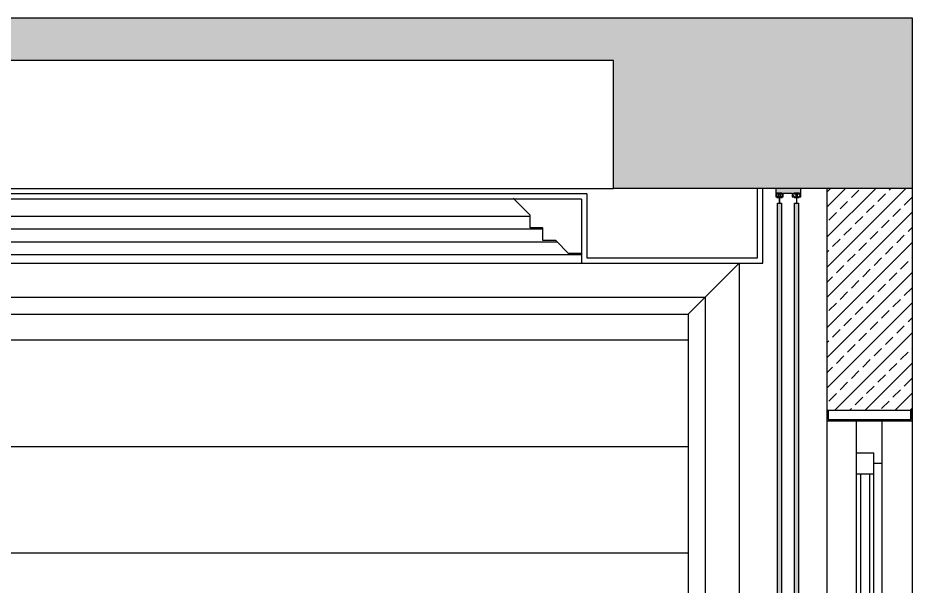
# Model space of a CAD drawing. Header units: millimetres. Extents: x -3207095 to 15275363, y 3702017 to 4798027.
# Drawn here: x 701879 to 702440, y 4471189 to 4471545 of the extents above; entities that cross this region are included whole.
import ezdxf

# ---------------------------------------------------------------- set-up
doc = ezdxf.new("R2010")
doc.units = ezdxf.units.MM
doc.linetypes.add('DUZ', pattern=[500, 500])
doc.layers.get('0').update_dxf_attribs({"color": 1, "linetype": 'DUZ'})
for name, color, linetype in [('a_asmatavan', 200, 'Continuous'), ('a_duvar_gazbeton', 3, 'Continuous'), ('a_duvar_kagidi', 33, 'Continuous'), ('a_duvar_tarama', 253, 'Continuous'), ('a_gorunus', 233, 'Continuous'), ('a_kolon', 4, 'Continuous'), ('a_kolon_tarama', 252, 'Continuous'), ('a_mobilya', 1, 'Continuous'), ('a_pencere', 5, 'Continuous')]:
    doc.layers.add(name, color=color, linetype=linetype)

# ---------------------------------------------------------------- blocks, each defined once
blk = doc.blocks.new('a_cerceve')
blk.add_line((4625, 2559.999999999999), (4745, 2679.999999999999))
for points in [[(0, 0), (0, 2679.999999999999), (4745, 2679.999999999999), (4745, 0)], [(80, 0), (80, 2599.999999999999), (4665, 2599.999999999999), (4665, 0)], [(120, 0), (120, 2559.999999999999), (4625, 2559.999999999999), (4625, 4.547473508864641e-13)]]:
    blk.add_lwpolyline(points)
blk = doc.blocks.new('a_perde_kesit')
h = blk.add_hatch(color=255)
h.paths.add_polyline_path([(29.25000000002183, 9.094947017729282e-13), (-29.2500000000291, 0), (-29.2500000000291, -20.00000000000091), (-25.25000000001455, -20), (-25.25000000001455, -18.0000000000291), (-27.25000000005821, -18.0000000000291), (-27.25000000005821, -10.99999999998545), (-11.25, -10.99999999998545), (-11.25, -18.00000000002819), (-13.2499999999709, -18.0000000000291), (-13.2499999999709, -20), (-9.250000000029104, -20), (-9.250000000029104, -10.99999999998545), (12.24999999991269, -10.99999999998545), (12.24999999991269, -20), (16.25, -20), (16.25, -18.0000000000291), (14.24999999995634, -18.0000000000291), (14.24999999995634, -10.99999999998545), (27.24999999998545, -10.99999999998545), (27.24999999998545, -18.0000000000291), (25.24999999994179, -18.0000000000291), (25.24999999994179, -20), (29.24999999995634, -20.00000000000091)])
h.paths.add_polyline_path([(-17.25000000002183, -12.5), (-21.25000000003638, -12.5), (-21.25000000003638, -20.50000000003001), (-17.25000000002183, -20.50000000003092)])
h.paths.add_polyline_path([(22.74999999997817, -12.50000000000091), (18.74999999996362, -12.50000000000091), (18.74999999996362, -20.5000000000291), (22.74999999997817, -20.50000000003001)])
h.paths.add_polyline_path([(26.74999999999272, -11.50000000001364), (14.74999999998545, -11.50000000001364), (14.74999999998545, -12.50000000000091), (26.74999999999272, -12.50000000000091)], flags=17)
h.paths.add_polyline_path([(-13.25000000000728, -11.50000000001364), (-25.25000000001455, -11.50000000001455), (-25.25000000001455, -12.50000000000091), (-13.25000000000728, -12.49999999999909)], flags=17)
h.paths.add_polyline_path([(-13.25000000000728, -20.5000000000291), (-25.25000000001455, -20.50000000003001), (-25.25000000000728, -21.50000000001364), (-13.25000000000728, -21.50000000001455)])
h.paths.add_polyline_path([(-18.75000000003638, -21.50000000001455), (-19.75000000002183, -21.50000000001455), (-19.75000000002183, -33.5000000000573), (-18.75000000003638, -33.5000000000573)])
h.paths.add_polyline_path([(26.75, -20.5000000000291), (14.74999999998545, -20.5000000000291), (14.74999999998545, -21.50000000001455), (26.74999999999272, -21.50000000001455)])
h.paths.add_polyline_path([(21.24999999996362, -21.50000000001364), (20.24999999998545, -21.50000000001364), (20.24999999997817, -33.50000000005821), (21.24999999996362, -33.5000000000573)])
for points in [[(29.2500000000291, 0), (29.24999999995634, -20), (25.24999999994179, -20), (25.24999999994179, -18.0000000000291), (27.24999999998545, -18.0000000000291), (27.24999999998545, -10.99999999998545), (14.24999999995634, -10.99999999998545), (14.24999999995634, -18.0000000000291), (16.25, -18.0000000000291), (16.25, -20), (12.24999999991269, -20), (12.24999999991269, -10.99999999998545), (-9.250000000029104, -10.99999999998545), (-9.250000000029104, -20), (-13.2499999999709, -20), (-13.2499999999709, -18.0000000000291), (-11.25, -18.0000000000291), (-11.25, -10.99999999998545), (-27.25000000005821, -10.99999999998545), (-27.25000000005821, -18.0000000000291), (-25.25000000001455, -18.0000000000291), (-25.25000000001455, -20), (-29.2500000000291, -20), (-29.2500000000291, 0), (29.2500000000291, 0)], [(-14.71884820013656, -2780.000000000073), (-14.7188482000638, -34.50000000004366), (-23.78115179984889, -34.50000000004366), (-23.78115179992164, -2780.000000000073)], [(25.28115179979068, -2780.000000000073), (25.28115179986344, -34.50000000004366), (16.21884820007836, -34.50000000004366), (16.2188482000056, -2780.000000000073)]]:
    blk.add_lwpolyline(points)
for points in [[(-13.25000000000728, -12.5), (-25.25000000001455, -12.5), (-25.25000000001455, -11.50000000001455), (-13.25000000000728, -11.50000000001455)], [(-13.25000000000728, -21.50000000001455), (-25.25000000001455, -21.50000000001455), (-25.25000000001455, -20.5000000000291), (-13.25000000000728, -20.5000000000291)], [(-17.25000000002183, -20.5000000000291), (-21.25000000003638, -20.5000000000291), (-21.25000000003638, -12.5), (-17.25000000002183, -12.5)], [(26.74999999999272, -12.5), (14.74999999998545, -12.5), (14.74999999998545, -11.50000000001455), (26.74999999999272, -11.50000000001455)], [(26.74999999999272, -21.50000000001455), (14.74999999998545, -21.50000000001455), (14.74999999998545, -20.5000000000291), (26.74999999999272, -20.5000000000291)], [(22.74999999997817, -20.5000000000291), (18.74999999996362, -20.5000000000291), (18.74999999996362, -12.5), (22.74999999997817, -12.5)], [(-19.75000000002183, -33.50000000005821), (-19.75000000002183, -21.50000000001455), (-18.75000000003638, -21.50000000001455), (-18.75000000003638, -33.50000000005821)], [(20.24999999997817, -33.50000000005821), (20.24999999997817, -21.50000000001455), (21.24999999996362, -21.50000000001455), (21.24999999996362, -33.50000000005821)]]:
    blk.add_lwpolyline(points, close=True)
at = {"color": 255}
for points in [[(-23.78115179992164, -2780.000000000073), (-14.7188482000638, -2780.000000000073), (-23.78115179984889, -34.50000000004366), (-14.7188482000638, -34.50000000004366)], [(16.2188482000056, -2780.000000000073), (25.28115179986344, -2780.000000000073), (16.21884820007836, -34.50000000004366), (25.28115179986344, -34.50000000004366)]]:
    blk.add_solid(points, dxfattribs=at)

msp = doc.modelspace()

# ---------------------------------------------------------------- hatches: boundary and pattern name
at = {"layer": 'a_duvar_tarama'}
h = msp.add_hatch(dxfattribs=at)
h.set_pattern_fill('ANSI33', color=256, scale=53.54670707534738, style=0)
h.set_pattern_definition([(45, (695840.2307211305, 4473001.587795025), (-9.465809920796953, 9.465809920796953), []), (45, (695849.6965310355, 4473001.587795025), (-9.465809920796953, 9.465809920796953), [6.693338384418425, -3.346669192209212])])
h.paths.add_polyline_path([(702386.9374570809, 4471299.173938422), (702440.4841641563, 4471299.173938422), (702440.4841641563, 4471438.395376818), (702386.9374570809, 4471438.395376818)])
at = {"layer": 'a_kolon_tarama'}
h = msp.add_hatch(color=256, dxfattribs=at)
h.paths.add_polyline_path([(702440.4841641563, 4471545.488790968), (700076.5398949576, 4471545.488790968), (700076.5398949576, 4471518.715437431), (700874.2429822027, 4471518.715437431), (700874.2429822027, 4471438.395376818), (701061.6564569662, 4471438.395376818), (701061.6564569662, 4471518.715437431), (702253.0706893927, 4471518.715437431), (702253.0706893927, 4471438.395376818), (702440.4841641563, 4471438.395376818)])
h.paths.add_polyline_path([(701061.6564569662, 4470548.181371691), (701061.6564569662, 4470628.501432303), (702253.0706893927, 4470628.501432303), (702253.0706893927, 4470548.181371691), (702440.4841641563, 4470548.181371691), (702440.4841641563, 4470655.274785841), (700076.5398949576, 4470655.274785841), (700076.5398949576, 4470628.501432303), (700874.2429822027, 4470628.501432303), (700874.2429822027, 4470548.181371691)])

# ---------------------------------------------------------------- linework, layer by layer
at = {"layer": 'a_asmatavan'}
for p, q in [((702343.4307575822, 4471394.88867732), (702343.4307575822, 4471438.395376818)), ((702346.7774267746, 4471391.542008128), (702346.7774267746, 4471438.395376818)), ((702236.3373434315, 4471435.048707627), (701172.096540309, 4471435.048707627)), ((702232.9906742396, 4471431.702038433), (701175.4432095014, 4471431.702038433)), ((702232.9906742396, 4471431.702038433), (702232.9906742396, 4471391.542008128)), ((702236.3373434315, 4471435.048707627), (702236.3373434315, 4471394.88867732)), ((702232.9906742396, 4471391.542008128), (702346.7774267746, 4471391.542008128)), ((702236.3373434315, 4471394.88867732), (702343.4307575822, 4471394.88867732))]:
    msp.add_line(p, q, dxfattribs=at)
msp.add_lwpolyline([(702232.9906742396, 4471397.566012673), (702224.9586681782, 4471397.566012673), (702224.9586681782, 4471397.566012673), (702224.9586681782, 4471397.566012673), (702216.9266621168, 4471405.598018736), (702208.8946560554, 4471405.598018736), (702208.8946560554, 4471413.630024796), (702200.8626499942, 4471413.630024796), (702200.8626499942, 4471421.662030857), (702190.153308579, 4471432.371372271)], dxfattribs=at)
at = {"layer": 'a_duvar_gazbeton'}
for p, q in [((702386.9374570809, 4471438.395376818), (702386.9374570809, 4470655.274785841)), ((702440.4841641563, 4471438.395376818), (702440.4841641563, 4470655.274785841)), ((702386.9374570809, 4471299.173938422), (702440.4841641563, 4471299.173938422))]:
    msp.add_line(p, q, dxfattribs=at)
at = {"layer": 'a_duvar_kagidi'}
for p, q in [((701093.7844812116, 4471343.349971758), (702299.9240580834, 4471343.349971758)), ((701093.7844812116, 4471276.416587915), (702299.9240580834, 4471276.416587915)), ((701093.7844812116, 4471209.48320407), (702299.9240580834, 4471209.48320407))]:
    msp.add_line(p, q, dxfattribs=at)
at = {"layer": 'a_gorunus'}
for p, q in [((701061.6564569662, 4471438.395376818), (702253.0706893927, 4471438.395376818)), ((701207.5712337466, 4471420.992697019), (702200.8626499942, 4471420.992697019)), ((701207.5712337466, 4471412.960690958), (702208.8946560554, 4471412.960690958)), ((701199.5392276852, 4471404.928684896), (702217.5959959554, 4471404.928684896)), ((701183.4752155624, 4471396.896678835), (702232.9906742396, 4471396.896678835)), ((701175.4432095014, 4471391.542008128), (702232.9906742396, 4471391.542008128))]:
    msp.add_line(p, q, dxfattribs=at)
at = {"layer": 'a_kolon'}
for p, q in [((700076.5398949576, 4471545.488790968), (702440.4841641563, 4471545.488790968)), ((702440.4841641563, 4471545.488790968), (702440.4841641563, 4471438.395376818)), ((702253.0706893927, 4471518.715437431), (701061.6564569662, 4471518.715437431)), ((702253.0706893927, 4471438.395376818), (702253.0706893927, 4471518.715437431)), ((702440.4841641563, 4471438.395376818), (702253.0706893927, 4471438.395376818))]:
    msp.add_line(p, q, dxfattribs=at)
at = {"layer": 'a_pencere'}
for p, q in [((702405.6788045573, 4471292.480600037), (702421.7428166801, 4471292.480600037)), ((702405.6788045573, 4470817.253574744), (702405.6788045573, 4471292.480600037)), ((702421.7428166801, 4470817.253574744), (702421.7428166801, 4471292.480600037)), ((702405.6788045573, 4471272.400584884), (702416.3881459725, 4471272.400584884)), ((702416.3881459725, 4470723.546837363), (702416.3881459725, 4471272.400584884)), ((702421.7428166801, 4471265.707246499), (702416.3881459725, 4471265.707246499)), ((702416.3881459725, 4471259.013908116), (702405.6788045573, 4471259.013908116)), ((702408.3561399111, 4470736.933514131), (702408.3561399111, 4471259.013908116)), ((702413.7108106187, 4471259.013908116), (702413.7108106187, 4470736.933514131))]:
    msp.add_line(p, q, dxfattribs=at)
for points in [[(702386.9374570809, 4471299.173938422), (702386.9374570809, 4471292.480600037), (702440.4841641563, 4471292.480600037), (702440.4841641563, 4471299.173938422)], [(702387.7406576872, 4471299.173938422), (702387.7406576872, 4471293.283800643), (702439.6809635502, 4471293.283800643), (702439.6809635502, 4471299.173938422)]]:
    msp.add_lwpolyline(points, dxfattribs=at)

# ---------------------------------------------------------------- block references
at = {"layer": 'a_mobilya', "yscale": 0.2677335353767369, "zscale": 0.2677335353767369}
for name, p, xscale in [('a_perde_kesit', (702362.8414388972, 4471438.395376818), -0.2677335353767369), ('a_cerceve', (701061.6564569662, 4470674.016133318), 0.2677335353767369)]:
    msp.add_blockref(name, p, dxfattribs=dict(at, xscale=xscale))

doc.saveas('drawing.dxf')
